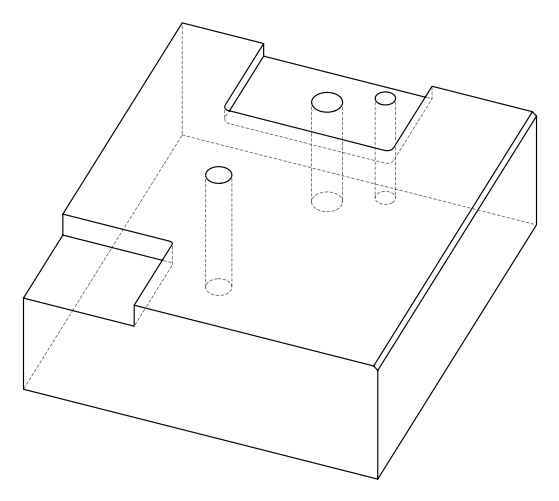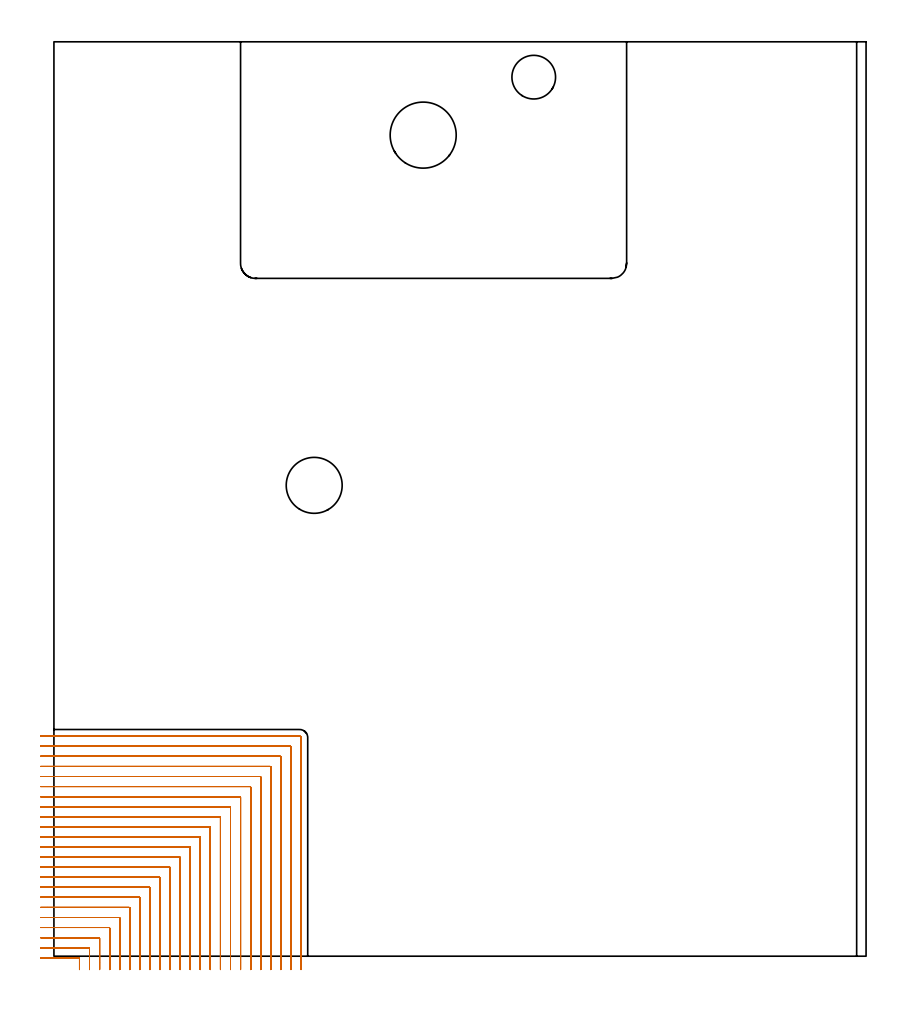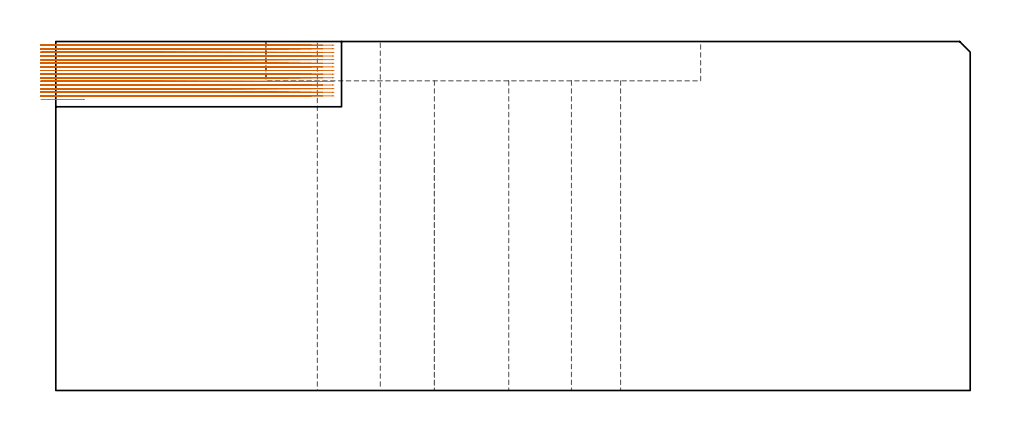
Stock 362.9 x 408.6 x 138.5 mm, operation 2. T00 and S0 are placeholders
(PLAN: 17 operations, 14 tool changes, 166.5 min)
(1 AREA_MILL | FG_CHAMFER_SURFACE | UGT0205_001 | 6.7 min | 3604 mm3)
(2 MILL_CORNER_NOTCH_RECTANGULAR | CORNER_NOTCH_RECTANGULAR | NXT0201_008 | Follow Part, ap 1.5, ae 75% | 111.21 min | 297441 mm3)
(3 MILL_SLOT | SLOT_PARTIAL_RECTANGULAR | UGT0201_102 | Follow Part, ap 3, ae 75% | 43.73 min | 284176 mm3)
(4 SPOT_DRILL | STEP1HOLE | NXT0321_9005460120000 | 0.05 min | 175 mm3)
(5 SPOT_DRILL_1 | STEP1HOLE_1 | NXT0321_9005460120000 | 0.05 min | 184 mm3)
(6 SPOT_DRILL_2 | STEP1HOLE_2 | NXT0321_9005460120000 | 0.05 min | 182 mm3)
(7 DRILL_BLIND_HOLE_INTO_CENTER | STEP1HOLE | NXT0301_037 | 0.05 min | 252 mm3)
(8 GUN_DRILL_THROUGH_HOLE | STEP1HOLE | UGT0307_002 | 0.62 min | 3617 mm3)
(9 SPADE_DRILL_TO_ENLARGE_THROUGH_HOLE | STEP1HOLE | UGT0306_006 | 0.58 min | 22031 mm3)
(10 DRILL_TO_ENLARGE_THROUGH_HOLE | STEP1HOLE | UGT0301_059 | 0.6 min | 41832 mm3)
(11 DRILL_BLIND_HOLE_INTO_CENTER_1 | STEP1HOLE_1 | NXT0301_037 | 0.05 min | 257 mm3)
(12 GUN_DRILL_THROUGH_HOLE_1 | STEP1HOLE_1 | UGT0307_002 | 0.6 min | 3161 mm3)
(13 SPADE_DRILL_TO_ENLARGE_THROUGH_HOLE_1 | STEP1HOLE_1 | UGT0306_010 | 0.53 min | 33056 mm3)
(14 DRILL_BLIND_HOLE_INTO_CENTER_2 | STEP1HOLE_2 | NXT0301_037 | 0.05 min | 233 mm3)
(15 GUN_DRILL_THROUGH_HOLE_2 | STEP1HOLE_2 | UGT0307_002 | 0.57 min | 3153 mm3)
(16 SPADE_DRILL_TO_ENLARGE_THROUGH_HOLE_2 | STEP1HOLE_2 | UGT0306_006 | 0.52 min | 19580 mm3)
(17 DRILL_TO_ENLARGE_THROUGH_HOLE_1 | STEP1HOLE_2 | UGT0301_394 | 0.55 min | 60812 mm3)
(TOOL UGT0205_001 | Chamfer Mill 20 x 3 x 45 deg. | D20 FL50 Z2)
(TOOL NXT0201_008 | ENDMILL 6mm [2P460-0600-NA 1630] | D6 FL26 Z6)
(TOOL UGT0201_102 | End Mill 12 mm | D12 FL16 Z2)
(TOOL NXT0321_9005460120000 | NC Spot Drill, 142deg, 12mm, Carbide, Uncoated | D12 PA142 FL30 Z2)
(TOOL NXT0301_037 | Carbide Drill 6.6mm [860.1-0660-033A1-MM 2214] | D6.6 PA140 FL53 Z2)
(TOOL UGT0307_002 | Gun Drill 6 mm | D6 PA130 FL24 Z1)
(TOOL UGT0306_006 | Spade Drill 15.5mm | D15.5 PA132 FL10 Z2)
(TOOL UGT0301_059 | Twist Drill 25 mm | D25 PA118 FL160 Z2)
(TOOL UGT0306_010 | Spade Drill 19.5mm | D19.5 PA132 FL10 Z2)
(TOOL UGT0301_394 | Twist Drill 29.5 mm | D29.5 PA118 FL165 Z2)
(OP 2 MILL_CORNER_NOTCH_RECTANGULAR, part 1 of 2)
G17 G21 G94 G90
T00 M6
G54
G17 G0 G90 X11.4 Y-6. S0 M3
G43 Z148.5 H1
Z137.061
G94 G1 Y-3. F250.
Y-0.994 F500.
G3 X11.106 Y-0.7 R0.3
G1 X-2.917
X-5.917 F250.
G0 Z148.5
X15.9 Y-6.
Z137.061
G1 Y-3.
Y3.506 F500.
G3 X15.606 Y3.8 R0.3
G1 X-3.
X-6. F250.
G0 Z148.5
X20.4 Y-6.
Z137.061
G1 Y-3.
Y8.006 F500.
G3 X20.106 Y8.3 R0.3
G1 X-3.
X-6. F250.
G0 Z148.5
X24.9 Y-6.
Z137.061
G1 Y-3.
Y12.506 F500.
G3 X24.606 Y12.8 R0.3
G1 X-3.
X-6. F250.
G0 Z148.5
X29.4 Y-6.
Z137.061
G1 Y-3.
Y17.005 F500.
G3 X29.105 Y17.3 R0.3
G1 X-3.
X-6. F250.
G0 Z148.5
X33.9 Y-6.
Z137.061
G1 Y-3.
Y21.505 F500.
G3 X33.605 Y21.8 R0.3
G1 X-3.
X-6. F250.
G0 Z148.5
X38.4 Y-6.
Z137.061
G1 Y-3.
Y26.005 F500.
G3 X38.105 Y26.3 R0.3
G1 X-3.
X-6. F250.
G0 Z148.5
X42.9 Y-6.
Z137.061
G1 Y-3.
Y30.505 F500.
G3 X42.605 Y30.8 R0.3
G1 X-3.
X-6. F250.
G0 Z148.5
X47.4 Y-6.
Z137.061
G1 Y-3.
Y35.005 F500.
G3 X47.105 Y35.3 R0.3
G1 X-3.
X-6. F250.
G0 Z148.5
X51.9 Y-6.
Z137.061
G1 Y-3.
Y39.505 F500.
G3 X51.605 Y39.8 R0.3
G1 X-3.
X-6. F250.
G0 Z148.5
X56.4 Y-6.
Z137.061
G1 Y-3.
Y44.004 F500.
G3 X56.104 Y44.3 R0.3
G1 X-3.
X-6. F250.
G0 Z148.5
X60.9 Y-6.
Z137.061
G1 Y-3.
Y48.504 F500.
G3 X60.604 Y48.8 R0.3
G1 X-3.
X-6. F250.
G0 Z148.5
X65.4 Y-6.
Z137.061
G1 Y-3.
Y53.004 F500.
G3 X65.104 Y53.3 R0.3
G1 X-3.
X-6. F250.
G0 Z148.5
X69.9 Y-6.
Z137.061
G1 Y-3.
Y57.504 F500.
G3 X69.604 Y57.8 R0.3
G1 X-3.
X-6. F250.
G0 Z148.5
X74.4 Y-6.
Z137.061
G1 Y-3.
Y62.004 F500.
G3 X74.104 Y62.3 R0.3
G1 X-3.
X-6. F250.
G0 Z148.5
X78.9 Y-6.
Z137.061
G1 Y-3.
Y66.504 F500.
G3 X78.604 Y66.8 R0.3
G1 X-3.
X-6. F250.
G0 Z148.5
X83.4 Y-6.
Z137.061
G1 Y-3.
Y71.003 F500.
G3 X83.103 Y71.3 R0.3
G1 X-3.
X-6. F250.
G0 Z148.5
X87.9 Y-6.
Z137.061
G1 Y-3.
Y75.503 F500.
G3 X87.603 Y75.8 R0.3
G1 X-3.
X-6. F250.
G0 Z148.5
X92.4 Y-6.
Z137.061
G1 Y-3.
Y80.003 F500.
G3 X92.103 Y80.3 R0.3
G1 X-3.
X-6. F250.
G0 Z148.5
X96.9 Y-6.
Z137.061
G1 Y-3.
Y84.503 F500.
G3 X96.603 Y84.8 R0.3
G1 X-3.
X-6. F250.
G0 Z148.5
X101.4 Y-6.
Z137.061
G1 Y-3.
Y89.003 F500.
G3 X101.103 Y89.3 R0.3
G1 X-3.
X-6. F250.
G0 Z148.5
X105.9 Y-6.
Z137.061
G1 Y-3.
Y93.503 F500.
G3 X105.603 Y93.8 R0.3
G1 X-3.
X-6. F250.
G0 Z148.5
X110.4 Y-6.
Z137.061
G1 Y-3.
Y97.7 F500.
G3 X109.8 Y98.3 R0.6
G1 X-3.
X-6. F250.
G0 Z148.5
X11.4 Y-6.
Z135.622
G1 Y-3.
Y-0.994 F500.
G3 X11.106 Y-0.7 R0.3
G1 X-2.917
X-5.917 F250.
G0 Z148.5
X15.9 Y-6.
Z135.622
G1 Y-3.
Y3.506 F500.
G3 X15.606 Y3.8 R0.3
G1 X-3.
X-6. F250.
G0 Z148.5
X20.4 Y-6.
Z135.622
G1 Y-3.
Y8.006 F500.
G3 X20.106 Y8.3 R0.3
G1 X-3.
X-6. F250.
G0 Z148.5
X24.9 Y-6.
Z135.622
G1 Y-3.
Y12.506 F500.
G3 X24.606 Y12.8 R0.3
G1 X-3.
X-6. F250.
G0 Z148.5
X29.4 Y-6.
Z135.622
G1 Y-3.
Y17.005 F500.
G3 X29.105 Y17.3 R0.3
G1 X-3.
X-6. F250.
G0 Z148.5
X33.9 Y-6.
Z135.622
G1 Y-3.
Y21.505 F500.
G3 X33.605 Y21.8 R0.3
G1 X-3.
X-6. F250.
G0 Z148.5
X38.4 Y-6.
Z135.622
G1 Y-3.
Y26.005 F500.
G3 X38.105 Y26.3 R0.3
G1 X-3.
X-6. F250.
G0 Z148.5
X42.9 Y-6.
Z135.622
G1 Y-3.
Y30.505 F500.
G3 X42.605 Y30.8 R0.3
G1 X-3.
X-6. F250.
G0 Z148.5
X47.4 Y-6.
Z135.622
G1 Y-3.
Y35.005 F500.
G3 X47.105 Y35.3 R0.3
G1 X-3.
X-6. F250.
G0 Z148.5
X51.9 Y-6.
Z135.622
G1 Y-3.
Y39.505 F500.
G3 X51.605 Y39.8 R0.3
G1 X-3.
X-6. F250.
G0 Z148.5
X56.4 Y-6.
Z135.622
G1 Y-3.
Y44.004 F500.
G3 X56.104 Y44.3 R0.3
G1 X-3.
X-6. F250.
G0 Z148.5
X60.9 Y-6.
Z135.622
G1 Y-3.
Y48.504 F500.
G3 X60.604 Y48.8 R0.3
G1 X-3.
X-6. F250.
G0 Z148.5
X65.4 Y-6.
Z135.622
G1 Y-3.
Y53.004 F500.
G3 X65.104 Y53.3 R0.3
G1 X-3.
X-6. F250.
G0 Z148.5
X69.9 Y-6.
Z135.622
G1 Y-3.
Y57.504 F500.
G3 X69.604 Y57.8 R0.3
G1 X-3.
X-6. F250.
G0 Z148.5
X74.4 Y-6.
Z135.622
G1 Y-3.
Y62.004 F500.
G3 X74.104 Y62.3 R0.3
G1 X-3.
X-6. F250.
G0 Z148.5
X78.9 Y-6.
Z135.622
G1 Y-3.
Y66.504 F500.
G3 X78.604 Y66.8 R0.3
G1 X-3.
X-6. F250.
G0 Z148.5
X83.4 Y-6.
Z135.622
G1 Y-3.
Y71.003 F500.
G3 X83.103 Y71.3 R0.3
G1 X-3.
X-6. F250.
G0 Z148.5
X87.9 Y-6.
Z135.622
G1 Y-3.
Y75.503 F500.
G3 X87.603 Y75.8 R0.3
G1 X-3.
X-6. F250.
G0 Z148.5
X92.4 Y-6.
Z135.622
G1 Y-3.
Y80.003 F500.
G3 X92.103 Y80.3 R0.3
G1 X-3.
X-6. F250.
G0 Z148.5
X96.9 Y-6.
Z135.622
G1 Y-3.
Y84.503 F500.
G3 X96.603 Y84.8 R0.3
G1 X-3.
X-6. F250.
G0 Z148.5
X101.4 Y-6.
Z135.622
G1 Y-3.
Y89.003 F500.
G3 X101.103 Y89.3 R0.3
G1 X-3.
X-6. F250.
G0 Z148.5
X105.9 Y-6.
Z135.622
G1 Y-3.
Y93.503 F500.
G3 X105.603 Y93.8 R0.3
G1 X-3.
X-6. F250.
G0 Z148.5
X110.4 Y-6.
Z135.622
G1 Y-3.
Y97.7 F500.
G3 X109.8 Y98.3 R0.6
G1 X-3.
X-6. F250.
G0 Z148.5
X11.4 Y-6.
Z134.183
G1 Y-3.
Y-0.994 F500.
G3 X11.106 Y-0.7 R0.3
G1 X-2.917
X-5.917 F250.
G0 Z148.5
X15.9 Y-6.
Z134.183
G1 Y-3.
Y3.506 F500.
G3 X15.606 Y3.8 R0.3
G1 X-3.
X-6. F250.
G0 Z148.5
X20.4 Y-6.
Z134.183
G1 Y-3.
Y8.006 F500.
G3 X20.106 Y8.3 R0.3
G1 X-3.
X-6. F250.
G0 Z148.5
X24.9 Y-6.
Z134.183
G1 Y-3.
Y12.506 F500.
G3 X24.606 Y12.8 R0.3
G1 X-3.
X-6. F250.
G0 Z148.5
X29.4 Y-6.
Z134.183
G1 Y-3.
Y17.005 F500.
G3 X29.105 Y17.3 R0.3
G1 X-3.
X-6. F250.
G0 Z148.5
X33.9 Y-6.
Z134.183
G1 Y-3.
Y21.505 F500.
G3 X33.605 Y21.8 R0.3
G1 X-3.
X-6. F250.
G0 Z148.5
X38.4 Y-6.
Z134.183
G1 Y-3.
Y26.005 F500.
G3 X38.105 Y26.3 R0.3
G1 X-3.
X-6. F250.
G0 Z148.5
X42.9 Y-6.
Z134.183
G1 Y-3.
Y30.505 F500.
G3 X42.605 Y30.8 R0.3
G1 X-3.
X-6. F250.
G0 Z148.5
X47.4 Y-6.
Z134.183
G1 Y-3.
Y35.005 F500.
G3 X47.105 Y35.3 R0.3
G1 X-3.
X-6. F250.
G0 Z148.5
X51.9 Y-6.
Z134.183
G1 Y-3.
Y39.505 F500.
G3 X51.605 Y39.8 R0.3
G1 X-3.
X-6. F250.
G0 Z148.5
X56.4 Y-6.
Z134.183
G1 Y-3.
Y44.004 F500.
G3 X56.104 Y44.3 R0.3
G1 X-3.
X-6. F250.
G0 Z148.5
X60.9 Y-6.
Z134.183
G1 Y-3.
Y48.504 F500.
G3 X60.604 Y48.8 R0.3
G1 X-3.
X-6. F250.
G0 Z148.5
X65.4 Y-6.
Z134.183
G1 Y-3.
Y53.004 F500.
G3 X65.104 Y53.3 R0.3
G1 X-3.
X-6. F250.
G0 Z148.5
X69.9 Y-6.
Z134.183
G1 Y-3.
Y57.504 F500.
G3 X69.604 Y57.8 R0.3
G1 X-3.
X-6. F250.
G0 Z148.5
X74.4 Y-6.
Z134.183
G1 Y-3.
Y62.004 F500.
G3 X74.104 Y62.3 R0.3
G1 X-3.
X-6. F250.
G0 Z148.5
X78.9 Y-6.
Z134.183
G1 Y-3.
Y66.504 F500.
G3 X78.604 Y66.8 R0.3
G1 X-3.
X-6. F250.
G0 Z148.5
X83.4 Y-6.
Z134.183
G1 Y-3.
Y71.003 F500.
G3 X83.103 Y71.3 R0.3
G1 X-3.
X-6. F250.
G0 Z148.5
X87.9 Y-6.
Z134.183
G1 Y-3.
Y75.503 F500.
G3 X87.603 Y75.8 R0.3
G1 X-3.
X-6. F250.
G0 Z148.5
X92.4 Y-6.
Z134.183
G1 Y-3.
Y80.003 F500.
G3 X92.103 Y80.3 R0.3
G1 X-3.
X-6. F250.
G0 Z148.5
X96.9 Y-6.
Z134.183
G1 Y-3.
Y84.503 F500.
G3 X96.603 Y84.8 R0.3
G1 X-3.
X-6. F250.
G0 Z148.5
X101.4 Y-6.
Z134.183
G1 Y-3.
Y89.003 F500.
G3 X101.103 Y89.3 R0.3
G1 X-3.
X-6. F250.
G0 Z148.5
X105.9 Y-6.
Z134.183
G1 Y-3.
Y93.503 F500.
G3 X105.603 Y93.8 R0.3
G1 X-3.
X-6. F250.
G0 Z148.5
X110.4 Y-6.
Z134.183
G1 Y-3.
Y97.7 F500.
G3 X109.8 Y98.3 R0.6
G1 X-3.
X-6. F250.
G0 Z148.5
X11.4 Y-6.
Z132.744
G1 Y-3.
Y-0.994 F500.
G3 X11.106 Y-0.7 R0.3
G1 X-2.917
X-5.917 F250.
G0 Z148.5
X15.9 Y-6.
Z132.744
G1 Y-3.
Y3.506 F500.
G3 X15.606 Y3.8 R0.3
G1 X-3.
X-6. F250.
G0 Z148.5
X20.4 Y-6.
Z132.744
G1 Y-3.
Y8.006 F500.
G3 X20.106 Y8.3 R0.3
G1 X-3.
X-6. F250.
G0 Z148.5
X24.9 Y-6.
Z132.744
G1 Y-3.
Y12.506 F500.
G3 X24.606 Y12.8 R0.3
G1 X-3.
X-6. F250.
G0 Z148.5
X29.4 Y-6.
Z132.744
G1 Y-3.
Y17.005 F500.
G3 X29.105 Y17.3 R0.3
G1 X-3.
X-6. F250.
G0 Z148.5
X33.9 Y-6.
Z132.744
G1 Y-3.
Y21.505 F500.
G3 X33.605 Y21.8 R0.3
G1 X-3.
X-6. F250.
G0 Z148.5
X38.4 Y-6.
Z132.744
G1 Y-3.
Y26.005 F500.
G3 X38.105 Y26.3 R0.3
G1 X-3.
X-6. F250.
G0 Z148.5
X42.9 Y-6.
Z132.744
G1 Y-3.
Y30.505 F500.
G3 X42.605 Y30.8 R0.3
G1 X-3.
X-6. F250.
G0 Z148.5
X47.4 Y-6.
Z132.744
G1 Y-3.
Y35.005 F500.
G3 X47.105 Y35.3 R0.3
G1 X-3.
X-6. F250.
G0 Z148.5
X51.9 Y-6.
Z132.744
G1 Y-3.
Y39.505 F500.
G3 X51.605 Y39.8 R0.3
G1 X-3.
X-6. F250.
G0 Z148.5
X56.4 Y-6.
Z132.744
G1 Y-3.
Y44.004 F500.
G3 X56.104 Y44.3 R0.3
G1 X-3.
X-6. F250.
G0 Z148.5
X60.9 Y-6.
Z132.744
G1 Y-3.
Y48.504 F500.
G3 X60.604 Y48.8 R0.3
G1 X-3.
X-6. F250.
G0 Z148.5
X65.4 Y-6.
Z132.744
G1 Y-3.
Y53.004 F500.
G3 X65.104 Y53.3 R0.3
G1 X-3.
X-6. F250.
G0 Z148.5
X69.9 Y-6.
Z132.744
G1 Y-3.
Y57.504 F500.
G3 X69.604 Y57.8 R0.3
G1 X-3.
X-6. F250.
G0 Z148.5
X74.4 Y-6.
Z132.744
G1 Y-3.
Y62.004 F500.
G3 X74.104 Y62.3 R0.3
G1 X-3.
X-6. F250.
G0 Z148.5
X78.9 Y-6.
Z132.744
G1 Y-3.
Y66.504 F500.
G3 X78.604 Y66.8 R0.3
G1 X-3.
X-6. F250.
G0 Z148.5
X83.4 Y-6.
Z132.744
G1 Y-3.
Y71.003 F500.
G3 X83.103 Y71.3 R0.3
G1 X-3.
X-6. F250.
G0 Z148.5
X87.9 Y-6.
Z132.744
G1 Y-3.
Y75.503 F500.
G3 X87.603 Y75.8 R0.3
G1 X-3.
X-6. F250.
G0 Z148.5
X92.4 Y-6.
Z132.744
G1 Y-3.
Y80.003 F500.
G3 X92.103 Y80.3 R0.3
G1 X-3.
X-6. F250.
G0 Z148.5
X96.9 Y-6.
Z132.744
G1 Y-3.
Y84.503 F500.
G3 X96.603 Y84.8 R0.3
G1 X-3.
X-6. F250.
G0 Z148.5
X101.4 Y-6.
Z132.744
G1 Y-3.
Y89.003 F500.
G3 X101.103 Y89.3 R0.3
G1 X-3.
X-6. F250.
G0 Z148.5
X105.9 Y-6.
Z132.744
G1 Y-3.
Y93.503 F500.
G3 X105.603 Y93.8 R0.3
G1 X-3.
X-6. F250.
G0 Z148.5
X110.4 Y-6.
Z132.744
G1 Y-3.
Y97.7 F500.
G3 X109.8 Y98.3 R0.6
G1 X-3.
X-6. F250.
G0 Z148.5
X11.4 Y-6.
Z131.305
G1 Y-3.
Y-0.994 F500.
G3 X11.106 Y-0.7 R0.3
G1 X-2.917
X-5.917 F250.
G0 Z148.5
X15.9 Y-6.
Z131.305
G1 Y-3.
Y3.506 F500.
G3 X15.606 Y3.8 R0.3
G1 X-3.
X-6. F250.
G0 Z148.5
X20.4 Y-6.
Z131.305
G1 Y-3.
Y8.006 F500.
G3 X20.106 Y8.3 R0.3
G1 X-3.
X-6. F250.
G0 Z148.5
X24.9 Y-6.
Z131.305
G1 Y-3.
Y12.506 F500.
G3 X24.606 Y12.8 R0.3
G1 X-3.
X-6. F250.
G0 Z148.5
X29.4 Y-6.
Z131.305
G1 Y-3.
Y17.005 F500.
G3 X29.105 Y17.3 R0.3
G1 X-3.
X-6. F250.
G0 Z148.5
X33.9 Y-6.
Z131.305
G1 Y-3.
Y21.505 F500.
G3 X33.605 Y21.8 R0.3
G1 X-3.
X-6. F250.
G0 Z148.5
X38.4 Y-6.
Z131.305
G1 Y-3.
Y26.005 F500.
G3 X38.105 Y26.3 R0.3
G1 X-3.
X-6. F250.
G0 Z148.5
X42.9 Y-6.
Z131.305
G1 Y-3.
Y30.505 F500.
G3 X42.605 Y30.8 R0.3
G1 X-3.
X-6. F250.
G0 Z148.5
X47.4 Y-6.
Z131.305
G1 Y-3.
Y35.005 F500.
G3 X47.105 Y35.3 R0.3
G1 X-3.
X-6. F250.
G0 Z148.5
X51.9 Y-6.
Z131.305
G1 Y-3.
Y39.505 F500.
G3 X51.605 Y39.8 R0.3
G1 X-3.
X-6. F250.
G0 Z148.5
X56.4 Y-6.
Z131.305
G1 Y-3.
Y44.004 F500.
G3 X56.104 Y44.3 R0.3
G1 X-3.
X-6. F250.
G0 Z148.5
X60.9 Y-6.
Z131.305
G1 Y-3.
Y48.504 F500.
G3 X60.604 Y48.8 R0.3
G1 X-3.
X-6. F250.
G0 Z148.5
X65.4 Y-6.
Z131.305
G1 Y-3.
Y53.004 F500.
G3 X65.104 Y53.3 R0.3
G1 X-3.
X-6. F250.
G0 Z148.5
X69.9 Y-6.
Z131.305
G1 Y-3.
Y57.504 F500.
G3 X69.604 Y57.8 R0.3
G1 X-3.
X-6. F250.
G0 Z148.5
X74.4 Y-6.
Z131.305
G1 Y-3.
Y62.004 F500.
G3 X74.104 Y62.3 R0.3
G1 X-3.
X-6. F250.
G0 Z148.5
X78.9 Y-6.
Z131.305
G1 Y-3.
Y66.504 F500.
G3 X78.604 Y66.8 R0.3
G1 X-3.
X-6. F250.
G0 Z148.5
X83.4 Y-6.
Z131.305
G1 Y-3.
Y71.003 F500.
G3 X83.103 Y71.3 R0.3
G1 X-3.
X-6. F250.
G0 Z148.5
X87.9 Y-6.
Z131.305
G1 Y-3.
Y75.503 F500.
G3 X87.603 Y75.8 R0.3
G1 X-3.
X-6. F250.
G0 Z148.5
X92.4 Y-6.
Z131.305
G1 Y-3.
Y80.003 F500.
G3 X92.103 Y80.3 R0.3
G1 X-3.
X-6. F250.
G0 Z148.5
X96.9 Y-6.
Z131.305
G1 Y-3.
Y84.503 F500.
G3 X96.603 Y84.8 R0.3
G1 X-3.
X-6. F250.
G0 Z148.5
X101.4 Y-6.
Z131.305
G1 Y-3.
Y89.003 F500.
G3 X101.103 Y89.3 R0.3
G1 X-3.
X-6. F250.
G0 Z148.5
X105.9 Y-6.
Z131.305
G1 Y-3.
Y93.503 F500.
G3 X105.603 Y93.8 R0.3
G1 X-3.
X-6. F250.
G0 Z148.5
X110.4 Y-6.
Z131.305
G1 Y-3.
Y97.7 F500.
G3 X109.8 Y98.3 R0.6
G1 X-3.
X-6. F250.
G0 Z148.5
X11.4 Y-6.
Z129.867
G1 Y-3.
Y-0.994 F500.
G3 X11.106 Y-0.7 R0.3
G1 X-2.917
X-5.917 F250.
G0 Z148.5
X15.9 Y-6.
Z129.867
G1 Y-3.
Y3.506 F500.
G3 X15.606 Y3.8 R0.3
G1 X-3.
X-6. F250.
G0 Z148.5
X20.4 Y-6.
Z129.867
G1 Y-3.
Y8.006 F500.
G3 X20.106 Y8.3 R0.3
G1 X-3.
X-6. F250.
G0 Z148.5
X24.9 Y-6.
Z129.867
G1 Y-3.
Y12.506 F500.
G3 X24.606 Y12.8 R0.3
G1 X-3.
X-6. F250.
G0 Z148.5
X29.4 Y-6.
Z129.867
G1 Y-3.
Y17.005 F500.
G3 X29.105 Y17.3 R0.3
G1 X-3.
X-6. F250.
G0 Z148.5
X33.9 Y-6.
Z129.867
G1 Y-3.
Y21.505 F500.
G3 X33.605 Y21.8 R0.3
G1 X-3.
X-6. F250.
G0 Z148.5
X38.4 Y-6.
Z129.867
G1 Y-3.
Y26.005 F500.
G3 X38.105 Y26.3 R0.3
G1 X-3.
X-6. F250.
G0 Z148.5
X42.9 Y-6.
Z129.867
G1 Y-3.
Y30.505 F500.
G3 X42.605 Y30.8 R0.3
G1 X-3.
X-6. F250.
G0 Z148.5
X47.4 Y-6.
Z129.867
G1 Y-3.
Y35.005 F500.
G3 X47.105 Y35.3 R0.3
G1 X-3.
X-6. F250.
G0 Z148.5
X51.9 Y-6.
Z129.867
G1 Y-3.
Y39.505 F500.
G3 X51.605 Y39.8 R0.3
G1 X-3.
X-6. F250.
G0 Z148.5
X56.4 Y-6.
Z129.867
G1 Y-3.
Y44.004 F500.
G3 X56.104 Y44.3 R0.3
G1 X-3.
X-6. F250.
G0 Z148.5
X60.9 Y-6.
Z129.867
G1 Y-3.
Y48.504 F500.
G3 X60.604 Y48.8 R0.3
G1 X-3.
X-6. F250.
G0 Z148.5
X65.4 Y-6.
Z129.867
G1 Y-3.
Y53.004 F500.
G3 X65.104 Y53.3 R0.3
G1 X-3.
X-6. F250.
G0 Z148.5
X69.9 Y-6.
Z129.867
G1 Y-3.
Y57.504 F500.
G3 X69.604 Y57.8 R0.3
G1 X-3.
X-6. F250.
G0 Z148.5
X74.4 Y-6.
Z129.867
G1 Y-3.
Y62.004 F500.
G3 X74.104 Y62.3 R0.3
G1 X-3.
X-6. F250.
G0 Z148.5
X78.9 Y-6.
Z129.867
G1 Y-3.
Y66.504 F500.
G3 X78.604 Y66.8 R0.3
G1 X-3.
X-6. F250.
G0 Z148.5
X83.4 Y-6.
Z129.867
G1 Y-3.
Y71.003 F500.
G3 X83.103 Y71.3 R0.3
G1 X-3.
X-6. F250.
G0 Z148.5
X87.9 Y-6.
Z129.867
G1 Y-3.
Y75.503 F500.
G3 X87.603 Y75.8 R0.3
G1 X-3.
X-6. F250.
G0 Z148.5
X92.4 Y-6.
Z129.867
G1 Y-3.
Y80.003 F500.
G3 X92.103 Y80.3 R0.3
G1 X-3.
X-6. F250.
G0 Z148.5
X96.9 Y-6.
Z129.867
G1 Y-3.
Y84.503 F500.
G3 X96.603 Y84.8 R0.3
G1 X-3.
X-6. F250.
G0 Z148.5
X101.4 Y-6.
Z129.867
G1 Y-3.
Y89.003 F500.
G3 X101.103 Y89.3 R0.3
G1 X-3.
X-6. F250.
G0 Z148.5
X105.9 Y-6.
Z129.867
G1 Y-3.
Y93.503 F500.
G3 X105.603 Y93.8 R0.3
G1 X-3.
X-6. F250.
G0 Z148.5
X110.4 Y-6.
Z129.867
G1 Y-3.
Y97.7 F500.
G3 X109.8 Y98.3 R0.6
G1 X-3.
X-6. F250.
G0 Z148.5
X11.4 Y-6.
Z128.428
G1 Y-3.
Y-0.994 F500.
G3 X11.106 Y-0.7 R0.3
G1 X-2.917
X-5.917 F250.
G0 Z148.5
X15.9 Y-6.
Z128.428
G1 Y-3.
Y3.506 F500.
G3 X15.606 Y3.8 R0.3
G1 X-3.
X-6. F250.
G0 Z148.5
X20.4 Y-6.
Z128.428
G1 Y-3.
Y8.006 F500.
G3 X20.106 Y8.3 R0.3
G1 X-3.
X-6. F250.
G0 Z148.5
X24.9 Y-6.
Z128.428
G1 Y-3.
Y12.506 F500.
G3 X24.606 Y12.8 R0.3
G1 X-3.
X-6. F250.
G0 Z148.5
X29.4 Y-6.
Z128.428
G1 Y-3.
Y17.005 F500.
G3 X29.105 Y17.3 R0.3
G1 X-3.
X-6. F250.
G0 Z148.5
X33.9 Y-6.
Z128.428
G1 Y-3.
Y21.505 F500.
G3 X33.605 Y21.8 R0.3
G1 X-3.
X-6. F250.
G0 Z148.5
X38.4 Y-6.
Z128.428
G1 Y-3.
Y26.005 F500.
G3 X38.105 Y26.3 R0.3
G1 X-3.
X-6. F250.
G0 Z148.5
X42.9 Y-6.
Z128.428
G1 Y-3.
Y30.505 F500.
G3 X42.605 Y30.8 R0.3
G1 X-3.
X-6. F250.
G0 Z148.5
X47.4 Y-6.
Z128.428
G1 Y-3.
Y35.005 F500.
G3 X47.105 Y35.3 R0.3
G1 X-3.
X-6. F250.
G0 Z148.5
X51.9 Y-6.
Z128.428
G1 Y-3.
Y39.505 F500.
G3 X51.605 Y39.8 R0.3
G1 X-3.
X-6. F250.
G0 Z148.5
X56.4 Y-6.
Z128.428
G1 Y-3.
Y44.004 F500.
G3 X56.104 Y44.3 R0.3
G1 X-3.
X-6. F250.
G0 Z148.5
X60.9 Y-6.
Z128.428
G1 Y-3.
Y48.504 F500.
G3 X60.604 Y48.8 R0.3
G1 X-3.
X-6. F250.
G0 Z148.5
X65.4 Y-6.
Z128.428
G1 Y-3.
Y53.004 F500.
G3 X65.104 Y53.3 R0.3
G1 X-3.
X-6. F250.
G0 Z148.5
X69.9 Y-6.
Z128.428
G1 Y-3.
Y57.504 F500.
G3 X69.604 Y57.8 R0.3
G1 X-3.
X-6. F250.
G0 Z148.5
X74.4 Y-6.
Z128.428
G1 Y-3.
Y62.004 F500.
G3 X74.104 Y62.3 R0.3
G1 X-3.
X-6. F250.
G0 Z148.5
X78.9 Y-6.
Z128.428
G1 Y-3.
Y66.504 F500.
G3 X78.604 Y66.8 R0.3
G1 X-3.
X-6. F250.
G0 Z148.5
X83.4 Y-6.
Z128.428
G1 Y-3.
Y71.003 F500.
G3 X83.103 Y71.3 R0.3
G1 X-3.
X-6. F250.
G0 Z148.5
X87.9 Y-6.
Z128.428
G1 Y-3.
Y75.503 F500.
G3 X87.603 Y75.8 R0.3
G1 X-3.
X-6. F250.
G0 Z148.5
X92.4 Y-6.
Z128.428
G1 Y-3.
Y80.003 F500.
G3 X92.103 Y80.3 R0.3
G1 X-3.
X-6. F250.
G0 Z148.5
X96.9 Y-6.
Z128.428
G1 Y-3.
Y84.503 F500.
G3 X96.603 Y84.8 R0.3
G1 X-3.
X-6. F250.
G0 Z148.5
X101.4 Y-6.
Z128.428
G1 Y-3.
Y89.003 F500.
G3 X101.103 Y89.3 R0.3
G1 X-3.
X-6. F250.
G0 Z148.5
X105.9 Y-6.
Z128.428
G1 Y-3.
Y93.503 F500.
G3 X105.603 Y93.8 R0.3
G1 X-3.
X-6. F250.
G0 Z148.5
X110.4 Y-6.
Z128.428
G1 Y-3.
Y97.7 F500.
G3 X109.8 Y98.3 R0.6
G1 X-3.
X-6. F250.
G0 Z148.5
X11.4 Y-6.
Z126.989
G1 Y-3.
Y-0.994 F500.
G3 X11.106 Y-0.7 R0.3
G1 X-2.917
X-5.917 F250.
G0 Z148.5
X15.9 Y-6.
Z126.989
G1 Y-3.
Y3.506 F500.
G3 X15.606 Y3.8 R0.3
G1 X-3.
X-6. F250.
G0 Z148.5
X20.4 Y-6.
Z126.989
G1 Y-3.
Y8.006 F500.
G3 X20.106 Y8.3 R0.3
G1 X-3.
X-6. F250.
G0 Z148.5
X24.9 Y-6.
Z126.989
G1 Y-3.
Y12.506 F500.
G3 X24.606 Y12.8 R0.3
G1 X-3.
X-6. F250.
G0 Z148.5
X29.4 Y-6.
Z126.989
G1 Y-3.
Y17.005 F500.
G3 X29.105 Y17.3 R0.3
G1 X-3.
X-6. F250.
G0 Z148.5
X33.9 Y-6.
Z126.989
G1 Y-3.
Y21.505 F500.
G3 X33.605 Y21.8 R0.3
G1 X-3.
X-6. F250.
G0 Z148.5
X38.4 Y-6.
Z126.989
G1 Y-3.
Y26.005 F500.
G3 X38.105 Y26.3 R0.3
G1 X-3.
X-6. F250.
G0 Z148.5
X42.9 Y-6.
Z126.989
G1 Y-3.
Y30.505 F500.
G3 X42.605 Y30.8 R0.3
G1 X-3.
X-6. F250.
G0 Z148.5
X47.4 Y-6.
Z126.989
G1 Y-3.
Y35.005 F500.
G3 X47.105 Y35.3 R0.3
G1 X-3.
X-6. F250.
G0 Z148.5
X51.9 Y-6.
Z126.989
G1 Y-3.
Y39.505 F500.
G3 X51.605 Y39.8 R0.3
G1 X-3.
X-6. F250.
G0 Z148.5
X56.4 Y-6.
Z126.989
G1 Y-3.
Y44.004 F500.
G3 X56.104 Y44.3 R0.3
G1 X-3.
X-6. F250.
G0 Z148.5
X60.9 Y-6.
Z126.989
G1 Y-3.
Y48.504 F500.
G3 X60.604 Y48.8 R0.3
G1 X-3.
X-6. F250.
G0 Z148.5
X65.4 Y-6.
Z126.989
G1 Y-3.
Y53.004 F500.
G3 X65.104 Y53.3 R0.3
G1 X-3.
X-6. F250.
G0 Z148.5
X69.9 Y-6.
Z126.989
G1 Y-3.
Y57.504 F500.
G3 X69.604 Y57.8 R0.3
G1 X-3.
X-6. F250.
G0 Z148.5
X74.4 Y-6.
Z126.989
G1 Y-3.
Y62.004 F500.
G3 X74.104 Y62.3 R0.3
G1 X-3.
X-6. F250.
G0 Z148.5
X78.9 Y-6.
Z126.989
G1 Y-3.
Y66.504 F500.
G3 X78.604 Y66.8 R0.3
G1 X-3.
X-6. F250.
G0 Z148.5
X83.4 Y-6.
Z126.989
G1 Y-3.
Y71.003 F500.
G3 X83.103 Y71.3 R0.3
G1 X-3.
X-6. F250.
G0 Z148.5
X87.9 Y-6.
Z126.989
G1 Y-3.
Y75.503 F500.
G3 X87.603 Y75.8 R0.3
G1 X-3.
X-6. F250.
G0 Z148.5
X92.4 Y-6.
Z126.989
G1 Y-3.
Y80.003 F500.
G3 X92.103 Y80.3 R0.3
G1 X-3.
X-6. F250.
G0 Z148.5
X96.9 Y-6.
Z126.989
G1 Y-3.
Y84.503 F500.
G3 X96.603 Y84.8 R0.3
G1 X-3.
X-6. F250.
G0 Z148.5
X101.4 Y-6.
Z126.989
G1 Y-3.
Y89.003 F500.
G3 X101.103 Y89.3 R0.3
G1 X-3.
X-6. F250.
G0 Z148.5
X105.9 Y-6.
Z126.989
G1 Y-3.
Y93.503 F500.
G3 X105.603 Y93.8 R0.3
G1 X-3.
X-6. F250.
G0 Z148.5
X110.4 Y-6.
Z126.989
G1 Y-3.
Y97.7 F500.
G3 X109.8 Y98.3 R0.6
G1 X-3.
X-6. F250.
G0 Z148.5
X11.4 Y-6.
Z125.55
G1 Y-3.
Y-0.994 F500.
G3 X11.106 Y-0.7 R0.3
G1 X-2.917
X-5.917 F250.
G0 Z148.5
X15.9 Y-6.
Z125.55
G1 Y-3.
Y3.506 F500.
G3 X15.606 Y3.8 R0.3
G1 X-3.
X-6. F250.
G0 Z148.5
X20.4 Y-6.
Z125.55
G1 Y-3.
Y8.006 F500.
G3 X20.106 Y8.3 R0.3
G1 X-3.
X-6. F250.
G0 Z148.5
X24.9 Y-6.
Z125.55
G1 Y-3.
Y12.506 F500.
G3 X24.606 Y12.8 R0.3
G1 X-3.
X-6. F250.
G0 Z148.5
X29.4 Y-6.
Z125.55
G1 Y-3.
Y17.005 F500.
G3 X29.105 Y17.3 R0.3
G1 X-3.
X-6. F250.
G0 Z148.5
X33.9 Y-6.
Z125.55
G1 Y-3.
Y21.505 F500.
G3 X33.605 Y21.8 R0.3
G1 X-3.
X-6. F250.
G0 Z148.5
X38.4 Y-6.
Z125.55
G1 Y-3.
Y26.005 F500.
G3 X38.105 Y26.3 R0.3
G1 X-3.
X-6. F250.
G0 Z148.5
X42.9 Y-6.
Z125.55
G1 Y-3.
Y30.505 F500.
G3 X42.605 Y30.8 R0.3
G1 X-3.
X-6. F250.
G0 Z148.5
X47.4 Y-6.
Z125.55
G1 Y-3.
Y35.005 F500.
G3 X47.105 Y35.3 R0.3
G1 X-3.
X-6. F250.
G0 Z148.5
X51.9 Y-6.
Z125.55
G1 Y-3.
Y39.505 F500.
G3 X51.605 Y39.8 R0.3
G1 X-3.
X-6. F250.
G0 Z148.5
X56.4 Y-6.
Z125.55
G1 Y-3.
Y44.004 F500.
G3 X56.104 Y44.3 R0.3
G1 X-3.
X-6. F250.
G0 Z148.5
X60.9 Y-6.
Z125.55
G1 Y-3.
Y48.504 F500.
G3 X60.604 Y48.8 R0.3
G1 X-3.
X-6. F250.
G0 Z148.5
X65.4 Y-6.
Z125.55
G1 Y-3.
Y53.004 F500.
G3 X65.104 Y53.3 R0.3
G1 X-3.
X-6. F250.
G0 Z148.5
X69.9 Y-6.
Z125.55
G1 Y-3.
Y57.504 F500.
G3 X69.604 Y57.8 R0.3
G1 X-3.
X-6. F250.
G0 Z148.5
X74.4 Y-6.
Z125.55
G1 Y-3.
Y62.004 F500.
G3 X74.104 Y62.3 R0.3
G1 X-3.
X-6. F250.
G0 Z148.5
X78.9 Y-6.
Z125.55
G1 Y-3.
Y66.504 F500.
G3 X78.604 Y66.8 R0.3
G1 X-3.
X-6. F250.
G0 Z148.5
X83.4 Y-6.
Z125.55
G1 Y-3.
Y71.003 F500.
G3 X83.103 Y71.3 R0.3
G1 X-3.
X-6. F250.
G0 Z148.5
X87.9 Y-6.
Z125.55
G1 Y-3.
Y75.503 F500.
G3 X87.603 Y75.8 R0.3
G1 X-3.
X-6. F250.
G0 Z148.5
X92.4 Y-6.
Z125.55
G1 Y-3.
Y80.003 F500.
G3 X92.103 Y80.3 R0.3
G1 X-3.
X-6. F250.
G0 Z148.5
X96.9 Y-6.
Z125.55
G1 Y-3.
Y84.503 F500.
G3 X96.603 Y84.8 R0.3
G1 X-3.
X-6. F250.
G0 Z148.5
X101.4 Y-6.
Z125.55
G1 Y-3.
Y89.003 F500.
G3 X101.103 Y89.3 R0.3
G1 X-3.
X-6. F250.
G0 Z148.5
X105.9 Y-6.
Z125.55
G1 Y-3.
Y93.503 F500.
G3 X105.603 Y93.8 R0.3
G1 X-3.
X-6. F250.
G0 Z148.5
X110.4 Y-6.
Z125.55
G1 Y-3.
Y97.7 F500.
G3 X109.8 Y98.3 R0.6
G1 X-3.
X-6. F250.
G0 Z148.5
X11.4 Y-6.
Z124.111
G1 Y-3.
Y-0.994 F500.
G3 X11.106 Y-0.7 R0.3
G1 X-2.917
X-5.917 F250.
G0 Z148.5
X15.9 Y-6.
Z124.111
G1 Y-3.
Y3.506 F500.
G3 X15.606 Y3.8 R0.3
G1 X-3.
X-6. F250.
G0 Z148.5
X20.4 Y-6.
Z124.111
G1 Y-3.
Y8.006 F500.
G3 X20.106 Y8.3 R0.3
G1 X-3.
X-6. F250.
G0 Z148.5
X24.9 Y-6.
Z124.111
G1 Y-3.
Y12.506 F500.
G3 X24.606 Y12.8 R0.3
G1 X-3.
X-6. F250.
G0 Z148.5
X29.4 Y-6.
Z124.111
G1 Y-3.
Y17.005 F500.
G3 X29.105 Y17.3 R0.3
G1 X-3.
X-6. F250.
G0 Z148.5
X33.9 Y-6.
Z124.111
G1 Y-3.
Y21.505 F500.
G3 X33.605 Y21.8 R0.3
G1 X-3.
X-6. F250.
G0 Z148.5
X38.4 Y-6.
Z124.111
G1 Y-3.
Y26.005 F500.
G3 X38.105 Y26.3 R0.3
G1 X-3.
X-6. F250.
G0 Z148.5
X42.9 Y-6.
Z124.111
G1 Y-3.
Y30.505 F500.
G3 X42.605 Y30.8 R0.3
G1 X-3.
X-6. F250.
G0 Z148.5
X47.4 Y-6.
Z124.111
G1 Y-3.
Y35.005 F500.
G3 X47.105 Y35.3 R0.3
G1 X-3.
X-6. F250.
G0 Z148.5
X51.9 Y-6.
Z124.111
G1 Y-3.
Y39.505 F500.
G3 X51.605 Y39.8 R0.3
G1 X-3.
X-6. F250.
G0 Z148.5
X56.4 Y-6.
Z124.111
G1 Y-3.
Y44.004 F500.
G3 X56.104 Y44.3 R0.3
G1 X-3.
X-6. F250.
G0 Z148.5
X60.9 Y-6.
Z124.111
G1 Y-3.
Y48.504 F500.
G3 X60.604 Y48.8 R0.3
G1 X-3.
X-6. F250.
G0 Z148.5
X65.4 Y-6.
Z124.111
G1 Y-3.
Y53.004 F500.
G3 X65.104 Y53.3 R0.3
G1 X-3.
X-6. F250.
G0 Z148.5
X69.9 Y-6.
Z124.111
G1 Y-3.
Y57.504 F500.
G3 X69.604 Y57.8 R0.3
G1 X-3.
X-6. F250.
G0 Z148.5
X74.4 Y-6.
Z124.111
G1 Y-3.
Y62.004 F500.
G3 X74.104 Y62.3 R0.3
G1 X-3.
X-6. F250.
G0 Z148.5
X78.9 Y-6.
Z124.111
G1 Y-3.
Y66.504 F500.
G3 X78.604 Y66.8 R0.3
G1 X-3.
X-6. F250.
G0 Z148.5
X83.4 Y-6.
Z124.111
G1 Y-3.
Y71.003 F500.
G3 X83.103 Y71.3 R0.3
G1 X-3.
X-6. F250.
G0 Z148.5
X87.9 Y-6.
Z124.111
G1 Y-3.
Y75.503 F500.
G3 X87.603 Y75.8 R0.3
G1 X-3.
X-6. F250.
G0 Z148.5
X92.4 Y-6.
Z124.111
G1 Y-3.
Y80.003 F500.
G3 X92.103 Y80.3 R0.3
G1 X-3.
X-6. F250.
G0 Z148.5
X96.9 Y-6.
Z124.111
G1 Y-3.
Y84.503 F500.
G3 X96.603 Y84.8 R0.3
G1 X-3.
X-6. F250.
G0 Z148.5
X101.4 Y-6.
Z124.111
G1 Y-3.
Y89.003 F500.
G3 X101.103 Y89.3 R0.3
G1 X-3.
X-6. F250.
G0 Z148.5
X105.9 Y-6.
Z124.111
G1 Y-3.
Y93.503 F500.
G3 X105.603 Y93.8 R0.3
G1 X-3.
X-6. F250.
G0 Z148.5
X110.4 Y-6.
Z124.111
G1 Y-3.
Y97.7 F500.
G3 X109.8 Y98.3 R0.6
G1 X-3.
X-6. F250.
G0 Z148.5
X11.4 Y-6.
Z122.672
G1 Y-3.
Y-0.994 F500.
G3 X11.106 Y-0.7 R0.3
G1 X-2.917
X-5.917 F250.
G0 Z148.5
X15.9 Y-6.
Z122.672
G1 Y-3.
Y3.506 F500.
G3 X15.606 Y3.8 R0.3
G1 X-3.
X-6. F250.
G0 Z148.5
X20.4 Y-6.
Z122.672
G1 Y-3.
Y8.006 F500.
G3 X20.106 Y8.3 R0.3
G1 X-3.
X-6. F250.
G0 Z148.5
X24.9 Y-6.
Z122.672
G1 Y-3.
Y12.506 F500.
G3 X24.606 Y12.8 R0.3
G1 X-3.
X-6. F250.
G0 Z148.5
X29.4 Y-6.
Z122.672
G1 Y-3.
Y17.005 F500.
G3 X29.105 Y17.3 R0.3
G1 X-3.
X-6. F250.
G0 Z148.5
X33.9 Y-6.
Z122.672
G1 Y-3.
Y21.505 F500.
G3 X33.605 Y21.8 R0.3
G1 X-3.
X-6. F250.
G0 Z148.5
X38.4 Y-6.
Z122.672
G1 Y-3.
Y26.005 F500.
G3 X38.105 Y26.3 R0.3
G1 X-3.
X-6. F250.
G0 Z148.5
X42.9 Y-6.
Z122.672
G1 Y-3.
Y30.505 F500.
G3 X42.605 Y30.8 R0.3
G1 X-3.
X-6. F250.
G0 Z148.5
X47.4 Y-6.
Z122.672
G1 Y-3.
Y35.005 F500.
G3 X47.105 Y35.3 R0.3
G1 X-3.
X-6. F250.
G0 Z148.5
X51.9 Y-6.
Z122.672
G1 Y-3.
Y39.505 F500.
G3 X51.605 Y39.8 R0.3
G1 X-3.
X-6. F250.
G0 Z148.5
X56.4 Y-6.
Z122.672
G1 Y-3.
Y44.004 F500.
G3 X56.104 Y44.3 R0.3
G1 X-3.
X-6. F250.
G0 Z148.5
X60.9 Y-6.
Z122.672
G1 Y-3.
Y48.504 F500.
G3 X60.604 Y48.8 R0.3
G1 X-3.
X-6. F250.
G0 Z148.5
X65.4 Y-6.
Z122.672
G1 Y-3.
Y53.004 F500.
G3 X65.104 Y53.3 R0.3
G1 X-3.
X-6. F250.
G0 Z148.5
X69.9 Y-6.
Z122.672
G1 Y-3.
Y57.504 F500.
G3 X69.604 Y57.8 R0.3
G1 X-3.
X-6. F250.
G0 Z148.5
X74.4 Y-6.
Z122.672
G1 Y-3.
Y62.004 F500.
G3 X74.104 Y62.3 R0.3
G1 X-3.
X-6. F250.
G0 Z148.5
X78.9 Y-6.
Z122.672
G1 Y-3.
Y66.504 F500.
G3 X78.604 Y66.8 R0.3
G1 X-3.
X-6. F250.
G0 Z148.5
X83.4 Y-6.
Z122.672
G1 Y-3.
Y71.003 F500.
G3 X83.103 Y71.3 R0.3
G1 X-3.
X-6. F250.
G0 Z148.5
X87.9 Y-6.
Z122.672
G1 Y-3.
Y75.503 F500.
G3 X87.603 Y75.8 R0.3
G1 X-3.
X-6. F250.
G0 Z148.5
X92.4 Y-6.
Z122.672
G1 Y-3.
Y80.003 F500.
G3 X92.103 Y80.3 R0.3
G1 X-3.
X-6. F250.
G0 Z148.5
X96.9 Y-6.
Z122.672
G1 Y-3.
Y84.503 F500.
G3 X96.603 Y84.8 R0.3
G1 X-3.
X-6. F250.
G0 Z148.5
X101.4 Y-6.
Z122.672
G1 Y-3.
Y89.003 F500.
G3 X101.103 Y89.3 R0.3
G1 X-3.
X-6. F250.
G0 Z148.5
X105.9 Y-6.
Z122.672
G1 Y-3.
Y93.503 F500.
G3 X105.603 Y93.8 R0.3
G1 X-3.
X-6. F250.
G0 Z148.5
X110.4 Y-6.
Z122.672
G1 Y-3.
Y97.7 F500.
G3 X109.8 Y98.3 R0.6
G1 X-3.
X-6. F250.
G0 Z148.5
X11.4 Y-6.
Z121.233
G1 Y-3.
Y-0.994 F500.
G3 X11.106 Y-0.7 R0.3
G1 X-2.917
X-5.917 F250.
G0 Z148.5
X15.9 Y-6.
Z121.233
G1 Y-3.
Y3.506 F500.
G3 X15.606 Y3.8 R0.3
G1 X-3.
X-6. F250.
G0 Z148.5
X20.4 Y-6.
Z121.233
G1 Y-3.
Y8.006 F500.
G3 X20.106 Y8.3 R0.3
G1 X-3.
X-6. F250.
G0 Z148.5
X24.9 Y-6.
Z121.233
G1 Y-3.
Y12.506 F500.
G3 X24.606 Y12.8 R0.3
G1 X-3.
X-6. F250.
G0 Z148.5
X29.4 Y-6.
Z121.233
G1 Y-3.
Y17.005 F500.
G3 X29.105 Y17.3 R0.3
G1 X-3.
X-6. F250.
G0 Z148.5
X33.9 Y-6.
Z121.233
G1 Y-3.
Y21.505 F500.
G3 X33.605 Y21.8 R0.3
G1 X-3.
X-6. F250.
G0 Z148.5
X38.4 Y-6.
Z121.233
G1 Y-3.
Y26.005 F500.
G3 X38.105 Y26.3 R0.3
G1 X-3.
X-6. F250.
G0 Z148.5
X42.9 Y-6.
Z121.233
G1 Y-3.
Y30.505 F500.
G3 X42.605 Y30.8 R0.3
G1 X-3.
X-6. F250.
G0 Z148.5
X47.4 Y-6.
Z121.233
G1 Y-3.
Y35.005 F500.
G3 X47.105 Y35.3 R0.3
G1 X-3.
X-6. F250.
G0 Z148.5
X51.9 Y-6.
Z121.233
G1 Y-3.
Y39.505 F500.
G3 X51.605 Y39.8 R0.3
G1 X-3.
X-6. F250.
G0 Z148.5
X56.4 Y-6.
Z121.233
G1 Y-3.
Y44.004 F500.
G3 X56.104 Y44.3 R0.3
G1 X-3.
X-6. F250.
G0 Z148.5
X60.9 Y-6.
Z121.233
G1 Y-3.
Y48.504 F500.
G3 X60.604 Y48.8 R0.3
G1 X-3.
X-6. F250.
G0 Z148.5
X65.4 Y-6.
Z121.233
G1 Y-3.
Y53.004 F500.
G3 X65.104 Y53.3 R0.3
G1 X-3.
X-6. F250.
G0 Z148.5
X69.9 Y-6.
Z121.233
G1 Y-3.
Y57.504 F500.
G3 X69.604 Y57.8 R0.3
G1 X-3.
X-6. F250.
G0 Z148.5
X74.4 Y-6.
Z121.233
G1 Y-3.
Y62.004 F500.
G3 X74.104 Y62.3 R0.3
G1 X-3.
X-6. F250.
G0 Z148.5
X78.9 Y-6.
Z121.233
G1 Y-3.
Y66.504 F500.
G3 X78.604 Y66.8 R0.3
G1 X-3.
X-6. F250.
G0 Z148.5
X83.4 Y-6.
Z121.233
G1 Y-3.
Y71.003 F500.
G3 X83.103 Y71.3 R0.3
G1 X-3.
X-6. F250.
G0 Z148.5
X87.9 Y-6.
Z121.233
G1 Y-3.
Y75.503 F500.
G3 X87.603 Y75.8 R0.3
G1 X-3.
X-6. F250.
G0 Z148.5
X92.4 Y-6.
Z121.233
G1 Y-3.
Y80.003 F500.
G3 X92.103 Y80.3 R0.3
G1 X-3.
X-6. F250.
G0 Z148.5
X96.9 Y-6.
Z121.233
G1 Y-3.
Y84.503 F500.
G3 X96.603 Y84.8 R0.3
G1 X-3.
X-6. F250.
G0 Z148.5
X101.4 Y-6.
Z121.233
G1 Y-3.
Y89.003 F500.
G3 X101.103 Y89.3 R0.3
G1 X-3.
X-6. F250.
G0 Z148.5
X105.9 Y-6.
Z121.233
G1 Y-3.
Y93.503 F500.
G3 X105.603 Y93.8 R0.3
G1 X-3.
X-6. F250.
G0 Z148.5
X110.4 Y-6.
Z121.233
G1 Y-3.
Y97.7 F500.
G3 X109.8 Y98.3 R0.6
G1 X-3.
X-6. F250.
G0 Z148.5
X11.4 Y-6.
Z119.794
G1 Y-3.
Y-0.994 F500.
G3 X11.106 Y-0.7 R0.3
G1 X-2.917
X-5.917 F250.
G0 Z148.5
X15.9 Y-6.
Z119.794
G1 Y-3.
Y3.506 F500.
G3 X15.606 Y3.8 R0.3
G1 X-3.
X-6. F250.
G0 Z148.5
X20.4 Y-6.
Z119.794
G1 Y-3.
Y8.006 F500.
G3 X20.106 Y8.3 R0.3
G1 X-3.
X-6. F250.
G0 Z148.5
X24.9 Y-6.
Z119.794
G1 Y-3.
Y12.506 F500.
G3 X24.606 Y12.8 R0.3
G1 X-3.
X-6. F250.
G0 Z148.5
X29.4 Y-6.
Z119.794
G1 Y-3.
Y17.005 F500.
G3 X29.105 Y17.3 R0.3
G1 X-3.
X-6. F250.
G0 Z148.5
X33.9 Y-6.
Z119.794
G1 Y-3.
Y21.505 F500.
G3 X33.605 Y21.8 R0.3
G1 X-3.
X-6. F250.
G0 Z148.5
X38.4 Y-6.
Z119.794
G1 Y-3.
Y26.005 F500.
G3 X38.105 Y26.3 R0.3
G1 X-3.
X-6. F250.
G0 Z148.5
X42.9 Y-6.
Z119.794
G1 Y-3.
Y30.505 F500.
G3 X42.605 Y30.8 R0.3
G1 X-3.
X-6. F250.
G0 Z148.5
X47.4 Y-6.
Z119.794
G1 Y-3.
Y35.005 F500.
G3 X47.105 Y35.3 R0.3
G1 X-3.
X-6. F250.
G0 Z148.5
X51.9 Y-6.
Z119.794
G1 Y-3.
Y39.505 F500.
G3 X51.605 Y39.8 R0.3
G1 X-3.
X-6. F250.
G0 Z148.5
X56.4 Y-6.
Z119.794
G1 Y-3.
Y44.004 F500.
G3 X56.104 Y44.3 R0.3
G1 X-3.
X-6. F250.
G0 Z148.5
X60.9 Y-6.
Z119.794
G1 Y-3.
Y48.504 F500.
G3 X60.604 Y48.8 R0.3
G1 X-3.
X-6. F250.
G0 Z148.5
X65.4 Y-6.
Z119.794
G1 Y-3.
Y53.004 F500.
G3 X65.104 Y53.3 R0.3
G1 X-3.
X-6. F250.
G0 Z148.5
X69.9 Y-6.
Z119.794
G1 Y-3.
Y57.504 F500.
G3 X69.604 Y57.8 R0.3
G1 X-3.
X-6. F250.
G0 Z148.5
X74.4 Y-6.
Z119.794
G1 Y-3.
Y62.004 F500.
G3 X74.104 Y62.3 R0.3
G1 X-3.
X-6. F250.
G0 Z148.5
X78.9 Y-6.
Z119.794
G1 Y-3.
Y66.504 F500.
G3 X78.604 Y66.8 R0.3
G1 X-3.
X-6. F250.
G0 Z148.5
X83.4 Y-6.
Z119.794
G1 Y-3.
Y71.003 F500.
G3 X83.103 Y71.3 R0.3
G1 X-3.
X-6. F250.
G0 Z148.5
X87.9 Y-6.
Z119.794
G1 Y-3.
Y75.503 F500.
G3 X87.603 Y75.8 R0.3
G1 X-3.
X-6. F250.
G0 Z148.5
X92.4 Y-6.
Z119.794
G1 Y-3.
Y80.003 F500.
G3 X92.103 Y80.3 R0.3
G1 X-3.
X-6. F250.
G0 Z148.5
X96.9 Y-6.
Z119.794
G1 Y-3.
Y84.503 F500.
G3 X96.603 Y84.8 R0.3
G1 X-3.
X-6. F250.
G0 Z148.5
X101.4 Y-6.
Z119.794
G1 Y-3.
Y89.003 F500.
G3 X101.103 Y89.3 R0.3
G1 X-3.
X-6. F250.
G0 Z148.5
X105.9 Y-6.
Z119.794
G1 Y-3.
Y93.503 F500.
G3 X105.603 Y93.8 R0.3
G1 X-3.
X-6. F250.
G0 Z148.5
X110.4 Y-6.
Z119.794
G1 Y-3.
Y97.7 F500.
G3 X109.8 Y98.3 R0.6
G1 X-3.
X-6. F250.
G0 Z148.5
X11.4 Y-6.
Z118.356
G1 Y-3.
Y-0.994 F500.
G3 X11.106 Y-0.7 R0.3
G1 X-2.917
X-5.917 F250.
G0 Z148.5
X15.9 Y-6.
Z118.356
G1 Y-3.
Y3.506 F500.
G3 X15.606 Y3.8 R0.3
G1 X-3.
X-6. F250.
G0 Z148.5
X20.4 Y-6.
Z118.356
G1 Y-3.
Y8.006 F500.
G3 X20.106 Y8.3 R0.3
G1 X-3.
X-6. F250.
G0 Z148.5
X24.9 Y-6.
Z118.356
G1 Y-3.
Y12.506 F500.
G3 X24.606 Y12.8 R0.3
G1 X-3.
X-6. F250.
G0 Z148.5
X29.4 Y-6.
Z118.356
G1 Y-3.
Y17.005 F500.
G3 X29.105 Y17.3 R0.3
G1 X-3.
X-6. F250.
G0 Z148.5
X33.9 Y-6.
Z118.356
G1 Y-3.
Y21.505 F500.
G3 X33.605 Y21.8 R0.3
G1 X-3.
X-6. F250.
G0 Z148.5
X38.4 Y-6.
Z118.356
G1 Y-3.
Y26.005 F500.
G3 X38.105 Y26.3 R0.3
G1 X-3.
X-6. F250.
G0 Z148.5
X42.9 Y-6.
Z118.356
G1 Y-3.
Y30.505 F500.
G3 X42.605 Y30.8 R0.3
G1 X-3.
X-6. F250.
G0 Z148.5
X47.4 Y-6.
Z118.356
G1 Y-3.
Y35.005 F500.
G3 X47.105 Y35.3 R0.3
G1 X-3.
X-6. F250.
G0 Z148.5
X51.9 Y-6.
Z118.356
G1 Y-3.
Y39.505 F500.
G3 X51.605 Y39.8 R0.3
G1 X-3.
X-6. F250.
G0 Z148.5
X56.4 Y-6.
Z118.356
G1 Y-3.
Y44.004 F500.
G3 X56.104 Y44.3 R0.3
G1 X-3.
X-6. F250.
G0 Z148.5
X60.9 Y-6.
Z118.356
G1 Y-3.
Y48.504 F500.
G3 X60.604 Y48.8 R0.3
G1 X-3.
X-6. F250.
G0 Z148.5
X65.4 Y-6.
Z118.356
G1 Y-3.
Y53.004 F500.
G3 X65.104 Y53.3 R0.3
G1 X-3.
X-6. F250.
G0 Z148.5
X69.9 Y-6.
Z118.356
G1 Y-3.
Y57.504 F500.
G3 X69.604 Y57.8 R0.3
G1 X-3.
X-6. F250.
G0 Z148.5
X74.4 Y-6.
Z118.356
G1 Y-3.
Y62.004 F500.
G3 X74.104 Y62.3 R0.3
G1 X-3.
X-6. F250.
G0 Z148.5
X78.9 Y-6.
Z118.356
G1 Y-3.
Y66.504 F500.
G3 X78.604 Y66.8 R0.3
G1 X-3.
X-6. F250.
G0 Z148.5
X83.4 Y-6.
Z118.356
G1 Y-3.
Y71.003 F500.
G3 X83.103 Y71.3 R0.3
G1 X-3.
X-6. F250.
G0 Z148.5
X87.9 Y-6.
Z118.356
G1 Y-3.
Y75.503 F500.
G3 X87.603 Y75.8 R0.3
G1 X-3.
X-6. F250.
G0 Z148.5
X92.4 Y-6.
Z118.356
G1 Y-3.
Y80.003 F500.
G3 X92.103 Y80.3 R0.3
G1 X-3.
X-6. F250.
G0 Z148.5
X96.9 Y-6.
Z118.356
G1 Y-3.
Y84.503 F500.
G3 X96.603 Y84.8 R0.3
G1 X-3.
X-6. F250.
G0 Z148.5
X101.4 Y-6.
Z118.356
G1 Y-3.
Y89.003 F500.
G3 X101.103 Y89.3 R0.3
G1 X-3.
X-6. F250.
G0 Z148.5
X105.9 Y-6.
Z118.356
G1 Y-3.
Y93.503 F500.
G3 X105.603 Y93.8 R0.3
G1 X-3.
X-6. F250.
G0 Z148.5
X110.4 Y-6.
Z118.356
G1 Y-3.
Y97.7 F500.
G3 X109.8 Y98.3 R0.6
G1 X-3.
X-6. F250.
G0 Z148.5
X11.4 Y-6.
Z116.917
G1 Y-3.
Y-0.994 F500.
G3 X11.106 Y-0.7 R0.3
G1 X-2.917
X-5.917 F250.
G0 Z148.5
X15.9 Y-6.
Z116.917
G1 Y-3.
Y3.506 F500.
G3 X15.606 Y3.8 R0.3
G1 X-3.
X-6. F250.
G0 Z148.5
X20.4 Y-6.
Z116.917
G1 Y-3.
Y8.006 F500.
G3 X20.106 Y8.3 R0.3
G1 X-3.
X-6. F250.
G0 Z148.5
X24.9 Y-6.
Z116.917
G1 Y-3.
Y12.506 F500.
G3 X24.606 Y12.8 R0.3
G1 X-3.
X-6. F250.
G0 Z148.5
X29.4 Y-6.
Z116.917
G1 Y-3.
Y17.005 F500.
G3 X29.105 Y17.3 R0.3
G1 X-3.
X-6. F250.
G0 Z148.5
X33.9 Y-6.
Z116.917
G1 Y-3.
Y21.505 F500.
G3 X33.605 Y21.8 R0.3
G1 X-3.
X-6. F250.
G0 Z148.5
X38.4 Y-6.
Z116.917
G1 Y-3.
Y26.005 F500.
G3 X38.105 Y26.3 R0.3
G1 X-3.
X-6. F250.
G0 Z148.5
X42.9 Y-6.
Z116.917
G1 Y-3.
Y30.505 F500.
G3 X42.605 Y30.8 R0.3
G1 X-3.
X-6. F250.
G0 Z148.5
X47.4 Y-6.
Z116.917
G1 Y-3.
Y35.005 F500.
G3 X47.105 Y35.3 R0.3
G1 X-3.
X-6. F250.
G0 Z148.5
X51.9 Y-6.
Z116.917
G1 Y-3.
Y39.505 F500.
G3 X51.605 Y39.8 R0.3
G1 X-3.
X-6. F250.
G0 Z148.5
X56.4 Y-6.
Z116.917
G1 Y-3.
Y44.004 F500.
G3 X56.104 Y44.3 R0.3
G1 X-3.
X-6. F250.
G0 Z148.5
X60.9 Y-6.
Z116.917
G1 Y-3.
Y48.504 F500.
G3 X60.604 Y48.8 R0.3
G1 X-3.
X-6. F250.
G0 Z148.5
X65.4 Y-6.
Z116.917
G1 Y-3.
Y53.004 F500.
G3 X65.104 Y53.3 R0.3
G1 X-3.
X-6. F250.
G0 Z148.5
X69.9 Y-6.
Z116.917
G1 Y-3.
Y57.504 F500.
G3 X69.604 Y57.8 R0.3
G1 X-3.
X-6. F250.
G0 Z148.5
X74.4 Y-6.
Z116.917
G1 Y-3.
Y62.004 F500.
G3 X74.104 Y62.3 R0.3
G1 X-3.
X-6. F250.
G0 Z148.5
X78.9 Y-6.
Z116.917
G1 Y-3.
Y66.504 F500.
G3 X78.604 Y66.8 R0.3
G1 X-3.
X-6. F250.
G0 Z148.5
X83.4 Y-6.
Z116.917
G1 Y-3.
Y71.003 F500.
G3 X83.103 Y71.3 R0.3
G1 X-3.
X-6. F250.
G0 Z148.5
X87.9 Y-6.
Z116.917
G1 Y-3.
Y75.503 F500.
G3 X87.603 Y75.8 R0.3
G1 X-3.
X-6. F250.
G0 Z148.5
X92.4 Y-6.
Z116.917
G1 Y-3.
Y80.003 F500.
G3 X92.103 Y80.3 R0.3
G1 X-3.
X-6. F250.
G0 Z148.5
X96.9 Y-6.
Z116.917
G1 Y-3.
Y84.503 F500.
G3 X96.603 Y84.8 R0.3
G1 X-3.
X-6. F250.
G0 Z148.5
X101.4 Y-6.
Z116.917
G1 Y-3.
Y89.003 F500.
G3 X101.103 Y89.3 R0.3
G1 X-3.
X-6. F250.
G0 Z148.5
X105.9 Y-6.
Z116.917
G1 Y-3.
Y93.503 F500.
G3 X105.603 Y93.8 R0.3
G1 X-3.
X-6. F250.
G0 Z148.5
X110.4 Y-6.
Z116.917
G1 Y-3.
Y97.7 F500.
G3 X109.8 Y98.3 R0.6
G1 X-3.
X-6. F250.
G0 Z148.5
X11.4 Y-6.
Z115.478
G1 Y-3.
Y-0.994 F500.
G3 X11.106 Y-0.7 R0.3
G1 X-2.917
X-5.917 F250.
